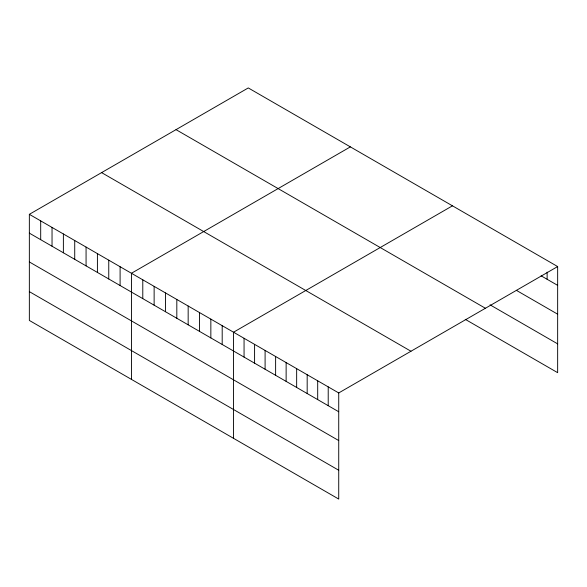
<?xml version="1.0" encoding="UTF-8"?>
<svg xmlns="http://www.w3.org/2000/svg" width="587" height="587" viewBox="0 0 587 587"><rect width="100%" height="100%" fill="white"/><g stroke="black" fill="none" stroke-linecap="round" stroke-linejoin="round"><path stroke-width="0.88" d="M29.35 214.328L338.728 392.945L338.728 499.067L29.35 320.443L29.35 214.328L248.272 87.933L557.65 266.557L557.65 372.672L465.234 319.321M350.366 146.875L131.444 273.271L131.444 379.393M452.46 205.824L233.538 332.213L233.538 438.335M338.728 392.945L557.65 266.557M541.119 275.817L557.65 285.363M516.325 290.316L557.65 314.177M490.028 304.822L557.65 343.865M176.027 129.646L485.405 308.263M101.595 172.615L410.973 351.239M29.35 233.134L338.728 411.751M29.35 261.949L338.728 440.566M29.35 291.636L338.728 470.253M547.128 272.126L547.128 279.287M328.214 386.87L328.214 405.683M317.692 380.802L317.692 399.608M307.177 374.726L307.177 393.532M296.655 368.651L296.655 387.464M286.133 362.583L286.133 381.389M275.619 356.507L275.619 375.313M265.097 350.432L265.097 369.245M254.582 344.364L254.582 363.17M244.06 338.288L244.06 357.094M222.194 325.668L222.194 344.474M210.85 319.115L210.85 337.921M199.507 312.57L199.507 331.376M188.163 306.018L188.163 324.824M176.819 299.465L176.819 318.279M165.475 292.92L165.475 311.726M154.132 286.368L154.132 305.174M142.788 279.823L142.788 298.629M120.1 266.718L120.1 285.531M108.756 260.173L108.756 278.979M97.413 253.621L97.413 272.434M86.069 247.076L86.069 265.882M74.725 240.523L74.725 259.329M63.381 233.971L63.381 252.784M52.038 227.426L52.038 246.232M40.694 220.873L40.694 239.687"/></g></svg>
